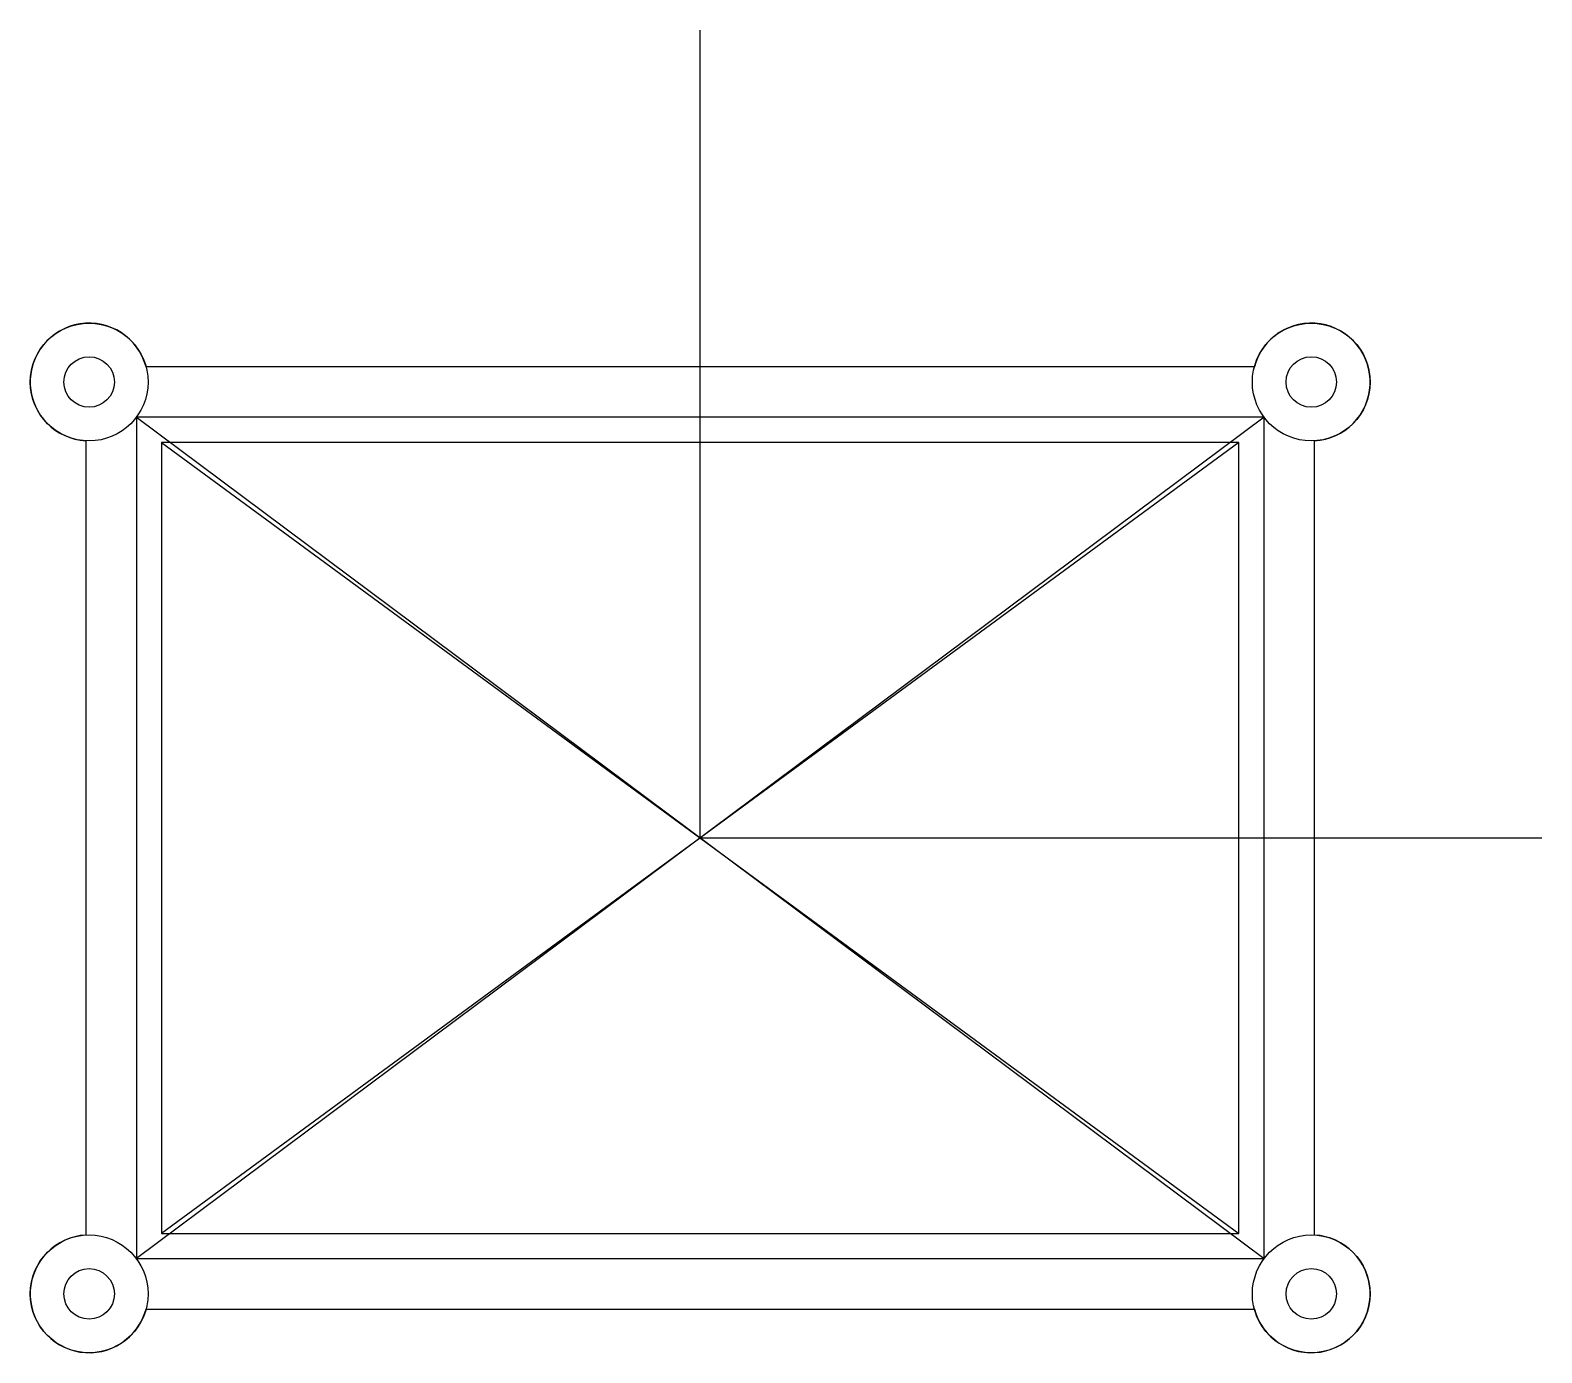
# Model space of a CAD drawing. Header units: millimetres. Extents: x -39.8 to 50, y -30.6 to 48.
import ezdxf

# ---------------------------------------------------------------- set-up
doc = ezdxf.new("R2010")
doc.units = ezdxf.units.MM
doc.layers.get('0').update_dxf_attribs({"linetype": 'CONTINUOUS'})

msp = doc.modelspace()

# ---------------------------------------------------------------- linework, layer by layer
for p, q in [((0, 0), (0, 48)), ((33.5, 25), (-33.5, 25)), ((-33.5, 25), (-33.5, -25)), ((33.5, 25), (-33.5, -25)), ((-33.5, 25), (33.5, -25)), ((33.5, -25), (33.5, 25)), ((32, 23.5), (-32, 23.5)), ((-32, 23.5), (-32, -23.5)), ((32, 23.5), (-32, -23.5)), ((-32, 23.5), (32, -23.5)), ((32, -23.5), (32, 23.5)), ((0, 0), (50, 0)), ((-32, -23.5), (32, -23.5)), ((-33.5, -25), (33.5, -25))]:
    msp.add_line(p, q)
msp.add_lwpolyline([(32.925, 28), (-32.925, 28, 1.958219), (-36.5, 23.599), (-36.5, -23.599, 1.958219), (-32.925, -28), (32.925, -28, 1.958219), (36.5, -23.599), (36.5, 23.599, 1.958219)], format="xyb", close=True)
for centre, radius in [((-36.305, 27.093), 3.5), ((36.305, 27.093), 3.5), ((-36.305, 27.093), 1.5), ((36.305, 27.093), 1.5), ((-36.305, -27.093), 3.5), ((36.305, -27.093), 3.5), ((-36.305, -27.093), 1.5), ((36.305, -27.093), 1.5)]:
    msp.add_circle(centre, radius)

doc.saveas('drawing.dxf')
